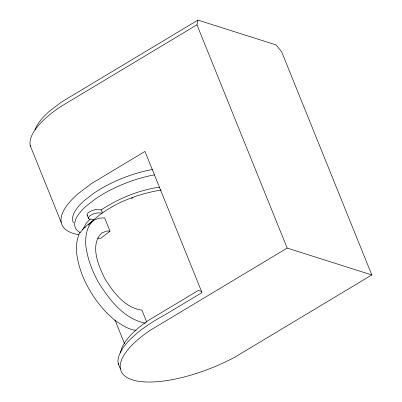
<?xml version="1.0" encoding="UTF-8"?>
<svg xmlns="http://www.w3.org/2000/svg" width="402" height="402" viewBox="0 0 402 402"><rect width="100%" height="100%" fill="white"/><g stroke="black" fill="none" stroke-linecap="round" stroke-linejoin="round"><path stroke-width="0.6" d="M287.169 248.079L196.96 24.808L197.935 20.1L275.983 44.883L281.606 51.682L371.81 274.953L234.894 357.147A86.068 31.125 -22 0 1 132.369 379.855A86.068 31.125 -22 0 1 150.253 330.273L287.169 248.079L371.81 274.953M82.455 229.929L86.098 223.437L90.209 219.085M97.641 238.14L100.736 238.331L110.012 231.18L104.696 218.02C94.254 216.874 86.058 225.894 79.611 232.984C73.33 246.717 77.551 262.27 82.465 275.732C89.716 292.792 100.54 308.419 114.882 320.273C121.359 324.615 128.183 329.675 136.188 330.349M93.797 220.341C86.661 226.075 85.43 235.582 85.701 244.175C86.958 257.315 91.691 269.757 97.862 281.335C108.826 299.153 123.756 318.987 145.469 323.203M88.239 225.12C107.284 205.261 134.494 194.543 161.232 189.98M93.827 219.366L90.746 219.18A6.522 2.362 -22 0 1 88.495 218.467L87.038 214.598L87.822 213.206A6.181 2.236 -22 0 1 92.465 210.417L95.264 209.658L101.299 209.829L101.791 209.447C119.248 198.261 138.911 190.131 159.493 187.151M197.935 20.1L61.662 101.912L49.155 111.5A79.36 28.698 -22 0 0 34.979 129.821M196.96 24.808L60.044 107.002A86.068 31.125 -22 0 0 30.462 146.715M84.52 227.487L85.646 227.06M131.343 198.427L133.057 197.794M101.957 213.105L97.842 212.854L93.807 213.728A6.181 2.236 -22 0 0 89.159 216.517L88.375 217.914L88.495 218.467M110.012 231.18L106.917 230.989L101.837 232.919C89.43 245.009 98.51 265.747 104.887 278.666C113.344 292.309 124.901 307.912 141.916 310.148L146.775 322.163M201.92 291.556L198.347 290.42L148.886 320.113A81.063 29.316 -22 0 0 120.615 353.021M101.299 209.829L102.415 212.593M114.917 319.866L124.525 343.645M30.19 145.589L61.22 222.386M118.243 363.529L120.394 368.855M118.52 364.659A86.068 31.125 -22 0 1 164.604 315.037L201.99 292.596L144.966 151.453L91.073 183.804L77.511 194.206A86.068 31.125 -22 0 0 78.827 234.718M73.46 222.939A61.617 22.281 -22 0 1 84.34 200.503L94.048 193.055A61.617 22.281 -22 0 1 152.941 169.463M80.345 232.637A61.617 22.281 -22 0 1 86.49 205.829L96.199 198.382A61.617 22.281 -22 0 1 154.479 174.895M87.611 215.557A6.522 2.362 -22 0 1 87.154 215.15"/></g></svg>
